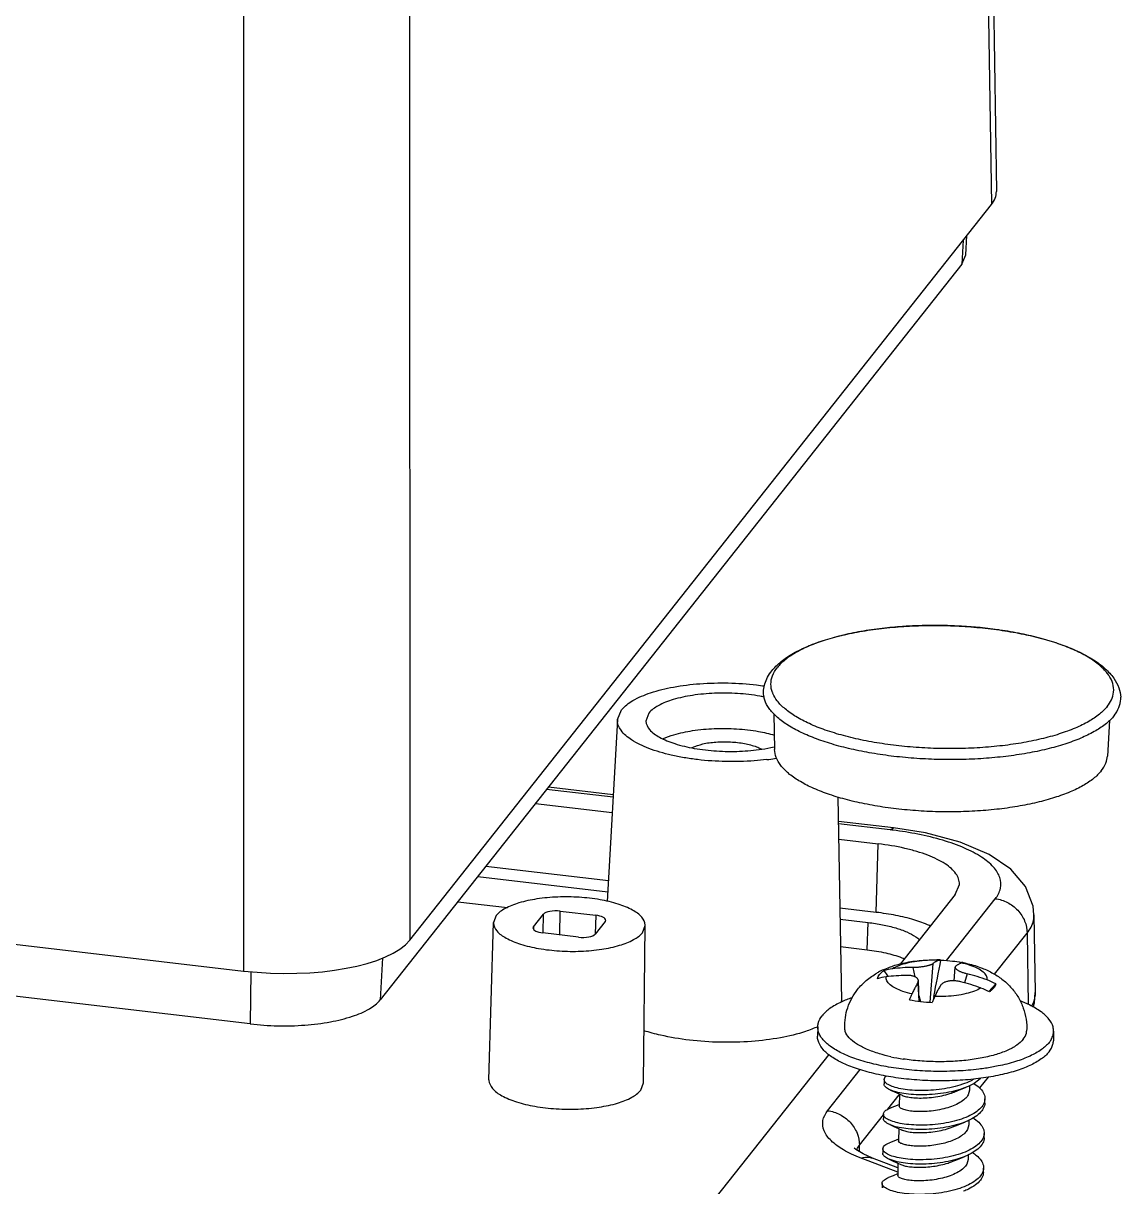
# Model space of a CAD drawing. Header units: millimetres. Extents: x 1338 to 1739, y -253 to 25.
# Drawn here: x 1472.03 to 1504.59, y -209.02 to -174.52 of the extents above; entities that cross this region are included whole.
import ezdxf

# ---------------------------------------------------------------- set-up
doc = ezdxf.new("R2010")
doc.units = ezdxf.units.MM
doc.layers.add('3_ALL_AXES', color=7, linetype='Continuous')

# ---------------------------------------------------------------- blocks, each defined once
blk = doc.blocks.new('*u41')
at = {"color": 7, "linetype": 'Continuous'}
for p, q in [((2.13, 97.622), (2.642, 64.138)), ((1.982, 97.226), (2.494, 63.745)), ((-14.767, 76.055), (-14.765, 41.929)), ((-19.695, 75.143), (-19.693, 41.018)), ((-14.765, 41.929), (2.494, 63.745)), ((1.734, 62.254), (1.767, 62.826)), ((1.659, 62.69), (1.619, 61.976)), ((1.619, 61.976), (1.734, 62.254)), ((1.619, 61.976), (-15.639, 40.161)), ((-86.128, 48.816), (-19.693, 41.018)), ((-8.597, 48.472), (-8.477, 48.761)), ((-7.666, 48.666), (-7.755, 48.423)), ((-8.597, 48.472), (-8.904, 43.079)), ((-3.957, 48.643), (-3.938, 47.582)), ((5.994, 48.451), (5.934, 47.39)), ((-19.495, 39.448), (-85.928, 47.246)), ((-8.728, 46.168), (-10.703, 46.4)), ((-8.724, 46.239), (-10.651, 46.466)), ((-11.034, 45.982), (-8.754, 45.715)), ((-2.06, 46.176), (-1.951, 40.129)), ((-0.411, 45.264), (-2.047, 45.456)), ((-0.509, 45.204), (-2.046, 45.384)), ((-0.509, 45.204), (-0.411, 45.264)), ((-2.037, 44.926), (-0.866, 44.789)), ((-0.925, 42.757), (-0.866, 44.789)), ((-8.869, 43.689), (-12.51, 44.116)), ((-12.747, 43.816), (-8.887, 43.363)), ((1.421, 43.291), (1.542, 43.585)), ((1.421, 43.291), (-0.216, 41.223)), ((1.158, 41.328), (2.609, 43.162)), ((-13.335, 43.074), (-11.859, 42.9)), ((-10.312, 42.088), (-10.303, 42.794)), ((-10.303, 42.794), (-9.244, 42.67)), ((-0.925, 42.757), (-2, 42.883)), ((-12.413, 37.789), (-12.279, 42.455)), ((-12.196, 42.663), (-12.279, 42.455)), ((-11.092, 42.328), (-10.796, 42.703)), ((-10.803, 42.147), (-10.796, 42.703)), ((-8.966, 42.489), (-9.263, 42.114)), ((-9.244, 42.67), (-9.261, 42.114)), ((-8.952, 42.526), (-8.966, 42.489)), ((-1.995, 42.554), (-1.163, 42.457)), ((-1.19, 41.648), (-1.163, 42.457)), ((3.757, 42.686), (3.793, 40.382)), ((3.757, 42.681), (3.757, 42.685)), ((-11.107, 42.29), (-11.092, 42.328)), ((-11.092, 42.328), (-11.093, 42.26)), ((-9.756, 42.022), (-10.815, 42.147)), ((-7.863, 42.154), (-7.78, 42.368)), ((-7.827, 37.7), (-7.78, 42.368)), ((2.588, 40.92), (3.554, 42.14)), ((3.554, 42.14), (3.586, 40.026)), ((-15.569, 41.404), (-15.639, 40.161)), ((-1.98, 41.741), (-1.19, 41.648)), ((0.158, 41.126), (0.22, 40.849)), ((0.76, 41.237), (0.665, 40.092)), ((0.972, 41.345), (0.995, 41.341)), ((1.386, 40.726), (1.416, 41.129)), ((1.656, 41.264), (1.662, 41.263)), ((1.662, 41.263), (1.669, 41.262)), ((-19.481, 41.002), (-19.495, 39.448)), ((-0.7, 41.028), (-0.59, 40.875)), ((-0.59, 40.875), (-0.572, 40.851)), ((0.352, 40.119), (0.326, 40.732)), ((1.772, 40.937), (1.697, 40.668)), ((0.308, 40.666), (0.338, 40.122)), ((2.417, 40.414), (2.516, 40.521)), ((2.516, 40.521), (2.622, 40.638)), ((2.562, 40.514), (2.545, 40.495)), ((3.774, 40.077), (3.793, 40.385)), ((0.345, 40.294), (0.385, 40.114)), ((0.788, 40.266), (0.766, 40.157)), ((3.734, 39.945), (3.774, 40.077)), ((-2.334, 38.545), (-15.837, 21.476)), ((-2.365, 36.875), (-1.401, 38.093)), ((-7.912, 37.483), (-7.827, 37.7)), ((-0.69, 37.8), (-0.692, 37.672)), ((2.401, 37.874), (2.144, 37.549)), ((-0.579, 36.916), (-0.239, 37.346)), ((-0.245, 37.373), (-0.153, 37.332)), ((1.385, 37.428), (1.474, 37.464)), ((1.474, 37.464), (1.727, 37.565)), ((1.844, 37.485), (1.805, 37.345)), ((-0.254, 37.053), (-0.515, 36.949)), ((-0.244, 37.057), (-0.254, 37.053)), ((2.297, 37.1), (2.3, 37.229)), ((-1.42, 35.853), (-0.71, 36.75)), ((-0.71, 36.774), (-0.712, 36.645)), ((-0.265, 36.347), (-0.173, 36.305)), ((1.365, 36.402), (1.454, 36.438)), ((1.454, 36.438), (1.707, 36.538)), ((1.825, 36.459), (1.785, 36.318)), ((2.277, 36.074), (2.28, 36.202)), ((-1.418, 35.656), (-1.42, 35.853)), ((-1.034, 35.469), (-1.315, 35.593)), ((-0.73, 35.747), (-0.732, 35.619)), ((-0.283, 35.05), (-1.374, 35.468)), ((-0.281, 35.18), (-1.034, 35.469)), ((-0.366, 35.375), (-0.544, 35.435)), ((-0.285, 35.32), (-0.193, 35.279)), ((1.346, 35.375), (1.434, 35.411)), ((1.434, 35.411), (1.687, 35.512)), ((1.805, 35.432), (1.765, 35.291)), ((2.257, 35.047), (2.26, 35.175)), ((-0.75, 34.72), (-0.752, 34.592))]:
    blk.add_line(p, q, dxfattribs=at)
for points in [[(3.757, 42.681), (3.732, 42.945), (3.509, 43.526), (3.072, 44.038), (2.426, 44.477), (1.57, 44.839), (0.539, 45.113), (-0.411, 45.264)], [(-0.504, 37.489), (-0.383, 37.435), (-0.245, 37.373)], [(-0.524, 36.462), (-0.402, 36.408), (-0.265, 36.347)], [(-0.268, 36.029), (-0.406, 35.974), (-0.535, 35.923)], [(-1.315, 35.593), (-1.533, 35.726), (-1.579, 35.766)], [(-0.544, 35.435), (-0.422, 35.382), (-0.285, 35.32)], [(-0.288, 35.002), (-0.426, 34.947), (-0.555, 34.896)]]:
    blk.add_lwpolyline(points, dxfattribs=at)
for centre, radius, start, end in [((0.772, 37.88), 13.384, 93.2641, 93.6157), ((0.789, 37.542), 13.722, 90.884, 93.2558), ((0.797, 37.169), 14.096, 90.3869, 90.8916), ((0.797, 37.116), 14.149, 88.1143, 90.3865), ((0.797, 37.101), 14.164, 87.5742, 88.1147), ((0.81, 37.379), 13.885, 85.2158, 87.5817), ((0.836, 37.706), 13.557, 84.73, 85.2088), ((0.898, 38.33), 12.931, 82.0651, 84.7491), ((0.975, 38.913), 12.343, 81.7585, 82.046), ((-5.062, 54.556), 7.324, 276.9728, 277.4503), ((-5.015, 54.212), 6.976, 277.4392, 279.3543), ((-1.847, 33.81), 11.472, 82.8643, 83.3032), ((-0.257, 39.594), 1.501, 97.1034, 107.1497), ((0.268, 35.408), 5.719, 91.1047, 97.1449), ((-236.364, 86.532), 241.622, 348.96086, 349.22048), ((0.981, 38.402), 2.921, 76.6233, 77.7767), ((0.921, 37.531), 3.805, 78.8603, 79.69), ((1.642, 41.164), 0.102, 82.0889, 94.24), ((1.642, 41.166), 0.0997, 78.6816, 82.0772), ((-0.446, 39.355), 1.501, 97.1034, 107.1497), ((0.08, 35.17), 5.719, 91.1047, 97.1449), ((0.2, 34.779), 6.355, 70.0501, 75.6813), ((1.759, 39.074), 1.786, 61.1132, 70.0568), ((0.012, 34.54), 6.355, 70.0501, 75.6813), ((1.571, 38.835), 1.786, 61.1132, 70.0568), ((-2.359, 40.119), 0.408, 356.7091, 1.4264), ((1.866, 36.235), 0.418, 332.0517, 338.1585), ((-1.088, 35.549), 0.446, 156.731, 159.3813), ((-0.467, 35.874), 0.309, 226.1372, 227.8283)]:
    blk.add_arc(centre, radius, start, end, dxfattribs=at)
for centre, major_axis, ratio, start_param, end_param in [((-1.36, 64.196), (4.001, -0.077), 0.358525, -0.266161, 0.012173), ((-10.411, 42.658), (0.4, -0.008), 0.358663, 1.304755, 2.875476), ((-9.352, 42.534), (0.4, -0.008), 0.358635, -0.001166, 1.304594), ((-10.707, 42.283), (0.4, -0.008), 0.358635, -3.134668, -1.836998), ((-9.648, 42.159), (0.4, -0.008), 0.358663, -1.836837, -0.266117), ((-18.616, 42.382), (4, -0.079), 0.358774, -1.836193, -0.266082)]:
    blk.add_ellipse(centre, major_axis=major_axis, ratio=ratio, start_param=start_param, end_param=end_param, dxfattribs=at)
for points, start_tangent, end_tangent in [([(-3.901, 50.054), (-3.748, 50.192), (-3.382, 50.439), (-2.939, 50.655), (-2.43, 50.838), (-1.866, 50.989), (-1.255, 51.108), (-0.607, 51.194), (0.068, 51.247), (0.759, 51.266), (1.455, 51.25), (2.143, 51.201), (2.813, 51.119), (3.454, 51.005), (4.054, 50.859), (4.605, 50.684), (5.099, 50.479), (5.524, 50.245), (5.871, 49.983), (6.122, 49.703), (6.271, 49.419), (6.329, 49.139)], (0.704535, 0.709669), (0.056056, -0.998428)), ([(-0.072, 51.238), (-0.667, 51.186), (-1.304, 51.098), (-1.897, 50.978), (-2.435, 50.83), (-2.909, 50.656), (-3.309, 50.46), (-3.628, 50.244), (-3.86, 50.013)], (-0.998009, -0.063076), (-0.62042, -0.78427)), ([(6.052, 49.056), (6.073, 49.105), (6.121, 49.353), (6.073, 49.602), (5.932, 49.848), (5.699, 50.087), (5.38, 50.313), (4.98, 50.523), (4.506, 50.713), (3.968, 50.879), (3.375, 51.019), (2.744, 51.128)], (0.42118, 0.906977), (-0.989672, 0.143349)), ([(-4.019, 49.921), (-3.901, 50.054)], (0.62042, 0.78427), (0.704535, 0.709669)), ([(-4.265, 49.344), (-4.227, 49.535), (-4.147, 49.728), (-4.019, 49.921)], (0.09471, 0.995505), (0.62042, 0.78427)), ([(-3.991, 49.25), (-4.001, 49.275), (-4.049, 49.524), (-4.001, 49.772), (-3.86, 50.013)], (-0.386051, 0.922477), (0.62042, 0.78427)), ([(-8.477, 48.761), (-8.144, 49.035), (-7.62, 49.266), (-6.941, 49.437), (-6.154, 49.537), (-5.312, 49.559), (-4.472, 49.502), (-4.243, 49.471)], (0.62042, 0.78427), (0.989427, -0.14503)), ([(6.134, 48.591), (5.904, 48.36), (5.59, 48.144), (5.199, 47.945), (4.736, 47.768), (4.209, 47.615), (3.629, 47.489), (3.004, 47.392), (2.345, 47.326), (1.664, 47.291), (0.971, 47.29), (0.28, 47.32), (-0.398, 47.383), (-1.052, 47.477), (-1.67, 47.6), (-2.242, 47.75), (-2.758, 47.925), (-3.209, 48.121), (-3.588, 48.336), (-3.887, 48.565), (-4.103, 48.805), (-4.23, 49.052), (-4.268, 49.301), (-4.265, 49.344)], (-0.62042, -0.78427), (0.096149, 0.995367)), ([(-4.241, 49.142), (-4.374, 49.167), (-5.038, 49.245), (-5.719, 49.253), (-6.377, 49.192), (-6.946, 49.067), (-7.39, 48.886), (-7.666, 48.666)], (-0.980295, 0.197537), (-0.62042, -0.78427)), ([(5.932, 48.864), (5.7, 48.633), (5.381, 48.418), (4.981, 48.221), (4.507, 48.047), (3.969, 47.899), (3.376, 47.779), (2.739, 47.691), (2.071, 47.635), (1.384, 47.613), (0.69, 47.624), (0.002, 47.67), (-0.666, 47.748), (-1.303, 47.858), (-1.896, 47.998), (-2.434, 48.164), (-2.908, 48.354), (-3.308, 48.564), (-3.628, 48.79), (-3.86, 49.029), (-3.991, 49.25)], (-0.62042, -0.78427), (-0.386051, 0.922477)), ([(5.932, 48.864), (6.052, 49.056)], (0.62042, 0.78427), (0.42118, 0.906977)), ([(6.134, 48.591), (6.277, 48.832), (6.33, 49.079), (6.329, 49.139)], (0.62042, 0.78427), (-0.057913, 0.998322)), ([(-6.626, 47.343), (-7.005, 47.419), (-7.672, 47.618), (-8.181, 47.87), (-8.496, 48.158), (-8.598, 48.462), (-8.597, 48.472)], (-0.985776, 0.168065), (0.05802, 0.998315)), ([(-7.755, 48.423), (-7.649, 48.178), (-7.358, 47.952), (-6.9, 47.76), (-6.323, 47.621), (-5.659, 47.543), (-4.978, 47.534), (-4.319, 47.596), (-3.956, 47.666)], (0.030402, -0.999538), (0.97285, 0.231438)), ([(-7.237, 47.91), (-6.928, 48.024), (-6.372, 48.146), (-5.729, 48.206), (-5.065, 48.198), (-4.417, 48.122), (-3.944, 48.014)], (0.909618, 0.415446), (0.959961, -0.280134)), ([(-6.396, 47.64), (-6.384, 47.645), (-6.072, 47.75), (-5.68, 47.807), (-5.243, 47.811), (-4.83, 47.763), (-4.473, 47.665), (-4.336, 47.603)], (0.896013, 0.444027), (0.878116, -0.478448)), ([(-4.173, 47.287), (-4.543, 47.251), (-5.385, 47.229), (-6.225, 47.286), (-6.626, 47.343)], (-0.992602, -0.121412), (-0.985776, 0.168065)), ([(5.752, 46.952), (5.526, 46.728), (5.217, 46.518), (4.828, 46.328), (4.368, 46.159), (3.846, 46.015), (3.27, 45.899), (2.652, 45.813), (2.003, 45.759), (1.336, 45.737), (0.662, 45.749), (-0.005, 45.793), (-0.654, 45.869), (-1.272, 45.976), (-1.848, 46.111), (-2.37, 46.272), (-2.83, 46.457), (-3.219, 46.661), (-3.529, 46.88), (-3.755, 47.112), (-3.892, 47.351), (-3.938, 47.582)], (-0.62042, -0.78427), (-0.018639, 0.999826)), ([(5.752, 46.952), (5.889, 47.186), (5.934, 47.39)], (0.62042, 0.78427), (0.058426, 0.998292)), ([(2.609, 43.162), (2.762, 43.47), (2.744, 43.787), (2.553, 44.099), (2.199, 44.395), (1.693, 44.663), (1.055, 44.893), (0.311, 45.075), (-0.422, 45.193)], (0.620203, 0.784441), (-0.992253, 0.124233)), ([(1.542, 43.585), (1.543, 43.596), (1.519, 43.751), (1.44, 43.904), (1.306, 44.053), (1.12, 44.196), (0.884, 44.329), (0.604, 44.451), (0.283, 44.56), (-0.073, 44.654), (-0.866, 44.789)], (0.057349, 0.998354), (-0.993182, 0.116571)), ([(-7.78, 42.368), (-7.78, 42.38), (-7.879, 42.61), (-8.151, 42.821), (-8.579, 43.001), (-9.119, 43.131), (-9.739, 43.204), (-10.375, 43.212), (-10.991, 43.154), (-11.523, 43.037), (-11.937, 42.868), (-12.196, 42.663)], (0.021132, 0.999777), (-0.62042, -0.78427)), ([(2.609, 43.162), (2.97, 43.051), (3.276, 42.818), (3.48, 42.499), (3.554, 42.14)], (0.993182, -0.116571), (0.007603, -0.999971)), ([(-12.279, 42.455), (-12.279, 42.437), (-12.179, 42.207), (-11.907, 41.996), (-11.479, 41.816), (-10.94, 41.686), (-10.319, 41.613), (-9.684, 41.605), (-9.068, 41.663), (-8.536, 41.78), (-8.121, 41.949), (-7.863, 42.154)], (-0.041052, -0.999157), (0.62042, 0.78427)), ([(-1.163, 42.457), (-0.734, 42.389), (-0.347, 42.294), (-0.015, 42.175), (0.248, 42.035), (0.361, 41.951)], (0.993182, -0.116571), (0.758298, -0.651908)), ([(0.681, 42.357), (0.652, 42.369), (0.195, 42.534), (-0.338, 42.665), (-0.925, 42.757)], (-0.913179, 0.407558), (-0.993182, 0.116571)), ([(3.554, 42.14), (3.741, 42.522), (3.756, 42.681)], (0.615308, 0.788287), (-0.013441, 0.99991)), ([(-1.19, 41.648), (-0.637, 41.554), (-0.166, 41.413), (-0.09, 41.382)], (0.993182, -0.116571), (0.92145, -0.388497)), ([(0.925, 41.336), (0.596, 41.333), (0.281, 41.304), (-0.007, 41.251), (-0.252, 41.176), (-0.443, 41.083)], (-0.999536, 0.030451), (-0.84723, -0.531226)), ([(0.158, 41.126), (0.206, 41.128), (0.254, 41.13), (0.303, 41.133), (0.353, 41.138), (0.404, 41.144), (0.455, 41.15), (0.505, 41.158), (0.553, 41.167), (0.597, 41.177), (0.636, 41.187), (0.671, 41.197), (0.7, 41.207), (0.724, 41.217), (0.744, 41.227), (0.76, 41.237)], (0.999809, 0.019568), (0.787597, 0.616191)), ([(0.925, 41.336), (0.898, 41.324), (0.87, 41.31), (0.841, 41.294), (0.813, 41.276), (0.785, 41.257), (0.76, 41.237)], (-0.928202, -0.372077), (-0.787597, -0.616191)), ([(0.925, 41.336), (0.961, 41.344), (0.972, 41.345)], (0.928202, 0.372077), (0.999195, -0.040118)), ([(0.995, 41.341), (1.342, 41.313), (1.602, 41.275)], (0.999072, -0.043063), (0.983847, -0.179011)), ([(1.434, 41.158), (1.423, 41.147), (1.417, 41.136), (1.416, 41.129)], (-0.787597, -0.616191), (-0.074755, -0.997202)), ([(1.416, 41.129), (1.416, 41.123), (1.42, 41.109), (1.43, 41.093), (1.445, 41.077), (1.466, 41.06), (1.493, 41.042), (1.525, 41.025), (1.561, 41.008), (1.599, 40.992), (1.639, 40.977), (1.681, 40.963), (1.725, 40.949), (1.772, 40.937)], (-0.074755, -0.997202), (0.968982, -0.247133)), ([(1.599, 41.257), (1.572, 41.245), (1.544, 41.231), (1.515, 41.214), (1.487, 41.197), (1.459, 41.178), (1.434, 41.158)], (-0.928202, -0.372077), (-0.787597, -0.616191)), ([(1.635, 41.265), (1.599, 41.257)], (-0.997255, -0.074044), (-0.928202, -0.372077)), ([(2.369, 40.753), (2.345, 40.871), (2.25, 40.986), (2.088, 41.092), (1.868, 41.184), (1.657, 41.244)], (0.105057, 0.994466), (-0.972836, 0.231494)), ([(-0.889, 40.789), (-0.867, 40.851), (-0.828, 40.912)], (0.200205, 0.979754), (0.62042, 0.78427)), ([(-0.828, 40.912), (-0.772, 40.971), (-0.7, 41.028)], (0.62042, 0.78427), (0.825467, 0.56445)), ([(0.138, 40.34), (-0.131, 40.413), (-0.351, 40.505), (-0.513, 40.611), (-0.608, 40.726), (-0.632, 40.844)], (-0.977299, 0.211865), (0.105057, 0.994466)), ([(0.326, 40.732), (0.326, 40.734), (0.322, 40.755), (0.312, 40.777), (0.297, 40.798), (0.276, 40.817), (0.249, 40.835), (0.218, 40.85), (0.182, 40.863), (0.143, 40.873), (0.103, 40.88), (0.06, 40.885), (0.016, 40.887), (-0.031, 40.888)], (-0.043104, 0.999071), (-0.999809, -0.019568)), ([(0.308, 40.666), (0.319, 40.689), (0.325, 40.712), (0.326, 40.732)], (0.49898, 0.866614), (-0.043104, 0.999071)), ([(1.583, 40.698), (1.535, 40.709), (1.487, 40.717), (1.439, 40.723), (1.389, 40.726), (1.338, 40.727), (1.287, 40.724), (1.237, 40.719), (1.19, 40.71), (1.146, 40.698), (1.106, 40.684), (1.071, 40.668), (1.042, 40.65), (1.018, 40.63), (0.997, 40.61), (0.982, 40.587)], (-0.968982, 0.247133), (-0.49898, -0.866614)), ([(0.308, 40.666), (0.281, 40.619), (0.253, 40.568), (0.224, 40.514), (0.195, 40.457), (0.166, 40.399), (0.138, 40.34)], (-0.49898, -0.866614), (-0.430151, -0.902757)), ([(0.982, 40.587), (0.955, 40.54), (0.927, 40.489), (0.898, 40.435), (0.869, 40.378), (0.84, 40.32), (0.812, 40.261)], (-0.49898, -0.866614), (-0.430151, -0.902757)), ([(2.18, 40.514), (1.989, 40.421), (1.744, 40.346), (1.456, 40.293), (1.141, 40.264), (0.812, 40.261)], (-0.84723, -0.531226), (-0.999536, 0.030451)), ([(2.545, 40.495), (2.506, 40.455), (2.434, 40.399)], (-0.666645, -0.745375), (-0.825467, -0.56445)), ([(2.622, 40.638), (2.601, 40.575), (2.562, 40.514)], (-0.200205, -0.979754), (-0.62042, -0.78427)), ([(3.791, 40.382), (3.776, 40.218), (3.683, 39.975)], (0.019148, -0.999817), (-0.489533, -0.871985)), ([(-19.495, 39.448), (-18.685, 39.393), (-17.875, 39.414), (-17.118, 39.511), (-16.465, 39.675), (-15.96, 39.897), (-15.639, 40.161)], (0.993182, -0.116571), (0.62042, 0.78427)), ([(0.065, 40.165), (0.099, 40.253), (0.138, 40.34)], (0.345355, 0.938472), (0.430151, 0.902757)), ([(0.065, 40.165), (0.392, 40.113), (0.739, 40.086)], (0.98047, -0.196671), (0.999072, -0.043063)), ([(0.812, 40.261), (0.773, 40.174), (0.739, 40.086)], (-0.430151, -0.902757), (-0.345355, -0.938472)), ([(-2.661, 39.367), (-3.021, 39.226), (-3.764, 39.039), (-4.626, 38.93), (-5.548, 38.905), (-6.467, 38.968), (-7.32, 39.114), (-7.815, 39.248)], (-0.907248, -0.420596), (-0.951482, 0.307704)), ([(-12.413, 37.789), (-12.413, 37.771), (-12.312, 37.537), (-12.034, 37.321), (-11.598, 37.138), (-11.048, 37.005), (-10.415, 36.931), (-9.767, 36.923), (-9.14, 36.982), (-8.597, 37.101), (-8.175, 37.273), (-7.912, 37.483)], (-0.041027, -0.999158), (0.62042, 0.78427)), ([(-0.504, 37.489), (-0.525, 37.498), (-0.643, 37.574), (-0.691, 37.656), (-0.692, 37.672)], (-0.917128, 0.398594), (0.06112, 0.99813)), ([(-0.69, 37.8), (-0.689, 37.813), (-0.641, 37.892), (-0.623, 37.908)], (-0.018311, 0.999832), (0.78294, 0.622097)), ([(-0.655, 37.717), (-0.666, 37.731), (-0.69, 37.8)], (-0.633738, 0.773548), (-0.018311, 0.999832)), ([(1.972, 37.81), (1.888, 37.764), (1.634, 37.658), (1.341, 37.574), (1.023, 37.515), (0.694, 37.482), (0.372, 37.473), (0.071, 37.489), (-0.195, 37.527), (-0.413, 37.583), (-0.572, 37.653), (-0.655, 37.717)], (-0.863377, -0.50456), (-0.633738, 0.773548)), ([(2.174, 37.834), (2.157, 37.818), (1.977, 37.685), (1.741, 37.571), (1.727, 37.565)], (-0.708723, -0.705487), (-0.930325, -0.366736)), ([(1.974, 37.685), (2.135, 37.56), (2.251, 37.413), (2.299, 37.26), (2.299, 37.229)], (0.841499, -0.540258), (-0.024434, -0.999701)), ([(1.727, 37.565), (1.46, 37.477), (1.149, 37.407), (0.82, 37.363), (0.492, 37.345), (0.179, 37.352), (-0.104, 37.382), (-0.342, 37.432), (-0.504, 37.489)], (-0.930325, -0.366736), (-0.917128, 0.398594)), ([(1.805, 37.345), (1.709, 37.224), (1.557, 37.114), (1.363, 37.02), (1.139, 36.946), (0.896, 36.892), (0.645, 36.86), (0.405, 36.848), (0.185, 36.856), (0.001, 36.881), (-0.135, 36.919), (-0.22, 36.966), (-0.245, 37.013)], (-0.48031, -0.877099), (-0.03032, 0.99954)), ([(-0.153, 37.331), (-0.128, 37.321), (0.009, 37.284), (0.191, 37.259), (0.411, 37.251), (0.65, 37.262), (0.901, 37.294), (1.145, 37.348), (1.368, 37.421), (1.385, 37.428)], (0.925032, -0.37989), (0.925614, 0.378469)), ([(-0.708, 36.774), (-0.702, 36.809), (-0.634, 36.887), (-0.515, 36.949)], (0.004523, 0.99999), (0.931215, 0.36447)), ([(2.275, 37.108), (2.18, 36.961), (2.02, 36.825), (1.801, 36.705), (1.535, 36.606), (1.233, 36.529), (0.911, 36.476), (0.583, 36.45), (0.265, 36.449), (-0.028, 36.471), (-0.281, 36.514), (-0.484, 36.575), (-0.625, 36.647), (-0.67, 36.684)], (-0.364442, -0.931226), (-0.694316, 0.719671)), ([(2.297, 37.1), (2.285, 37.017), (2.207, 36.867), (2.061, 36.728), (1.854, 36.603), (1.707, 36.538)], (-0.020598, -0.999788), (-0.930358, -0.366653)), ([(2.299, 37.229), (2.275, 37.108)], (-0.024434, -0.999701), (-0.364442, -0.931226)), ([(-1.661, 35.591), (-1.891, 35.711), (-2.263, 35.987), (-2.471, 36.281), (-2.505, 36.582), (-2.365, 36.875)], (-0.903402, 0.428795), (0.620057, 0.784557)), ([(-2.365, 36.875), (-2.004, 36.763), (-1.698, 36.531), (-1.494, 36.212), (-1.42, 35.853)], (0.993182, -0.116571), (0.007603, -0.999971)), ([(-0.524, 36.462), (-0.608, 36.506), (-0.694, 36.585), (-0.711, 36.645)], (-0.913869, 0.40601), (-0.022017, 0.999758)), ([(-0.67, 36.684), (-0.699, 36.727), (-0.708, 36.774)], (-0.694316, 0.719671), (0.004523, 0.99999)), ([(1.948, 36.662), (1.992, 36.633), (2.154, 36.493), (2.252, 36.344), (2.28, 36.202)], (0.843449, -0.53721), (-0.01651, -0.999864)), ([(1.707, 36.538), (1.596, 36.498), (1.299, 36.415), (0.977, 36.357), (0.647, 36.325), (0.324, 36.319), (0.023, 36.337), (-0.24, 36.377), (-0.454, 36.434), (-0.524, 36.462)], (-0.930358, -0.366653), (-0.913869, 0.40601)), ([(-0.173, 36.304), (-0.147, 36.295), (-0.011, 36.257), (0.173, 36.232), (0.393, 36.224), (0.633, 36.235), (0.884, 36.268), (1.127, 36.322), (1.351, 36.396), (1.365, 36.402)], (0.924898, -0.380216), (0.925611, 0.378477)), ([(1.785, 36.318), (1.702, 36.21), (1.574, 36.11), (1.409, 36.021), (1.218, 35.948), (1.006, 35.891), (0.785, 35.851), (0.562, 35.828), (0.35, 35.821), (0.154, 35.83), (-0.011, 35.853)], (-0.48031, -0.877099), (-0.982127, 0.188218)), ([(-0.729, 35.747), (-0.708, 35.808), (-0.616, 35.885), (-0.534, 35.923)], (0.06257, 0.998041), (0.928928, 0.370261)), ([(2.235, 36.039), (2.121, 35.895), (1.944, 35.763), (1.711, 35.649), (1.433, 35.555), (1.124, 35.485), (0.798, 35.44), (0.472, 35.421), (0.159, 35.426), (-0.124, 35.455), (-0.364, 35.503)], (-0.468127, -0.883661), (-0.966515, 0.25661)), ([(-0.011, 35.853), (-0.127, 35.882), (-0.21, 35.918), (-0.257, 35.959), (-0.264, 35.986)], (-0.982127, 0.188218), (-0.023342, 0.999728)), ([(2.277, 36.074), (2.238, 35.92), (2.127, 35.774), (1.952, 35.641), (1.72, 35.525), (1.687, 35.512)], (-0.019104, -0.999817), (-0.930269, -0.366879)), ([(2.28, 36.202), (2.279, 36.19), (2.254, 36.079)], (-0.01651, -0.999864), (-0.371388, -0.928478)), ([(-1.374, 35.468), (-1.661, 35.591)], (-0.933573, 0.358387), (-0.903402, 0.428795)), ([(-1.498, 35.726), (-1.42, 35.853)], (0.394843, 0.918749), (0.625613, 0.780133)), ([(-0.544, 35.435), (-0.554, 35.44), (-0.677, 35.516), (-0.73, 35.598), (-0.731, 35.619)], (-0.917304, 0.398187), (0.06257, 0.998041)), ([(-0.682, 35.651), (-0.728, 35.726), (-0.729, 35.747)], (-0.72076, 0.693185), (0.06257, 0.998041)), ([(-0.364, 35.503), (-0.552, 35.568), (-0.675, 35.644)], (-0.966515, 0.25661), (-0.740909, 0.671605)), ([(1.931, 35.634), (2.051, 35.546), (2.187, 35.4), (2.254, 35.246), (2.259, 35.175)], (0.842701, -0.538381), (-0.0207, -0.999786)), ([(-1.374, 35.468), (-1.106, 35.49), (-1.034, 35.468)], (0.948529, 0.31669), (0.931368, -0.36408)), ([(1.687, 35.512), (1.442, 35.43), (1.132, 35.358), (0.804, 35.312), (0.475, 35.292), (0.161, 35.298), (-0.124, 35.326), (-0.366, 35.375)], (-0.930269, -0.366879), (-0.966515, 0.25661)), ([(1.765, 35.291), (1.669, 35.171), (1.518, 35.061), (1.323, 34.967), (1.099, 34.893), (0.856, 34.839), (0.606, 34.806), (0.365, 34.795), (0.145, 34.803), (-0.039, 34.828), (-0.175, 34.865), (-0.26, 34.912), (-0.285, 34.959)], (-0.48031, -0.877099), (-0.030311, 0.999541)), ([(-0.193, 35.279), (-0.139, 35.258), (-0.023, 35.229)], (0.909246, -0.416259), (0.982127, -0.188218)), ([(-0.023, 35.229), (0.142, 35.206), (0.338, 35.197), (0.55, 35.204), (0.773, 35.227), (0.994, 35.267), (1.206, 35.324), (1.346, 35.375)], (0.982127, -0.188218), (0.925476, 0.378807)), ([(-0.748, 34.72), (-0.745, 34.748), (-0.682, 34.827), (-0.555, 34.896)], (-0.015311, 0.999883), (0.932065, 0.362292)), ([(2.237, 35.059), (2.169, 34.941), (2.021, 34.801), (1.812, 34.676), (1.552, 34.571), (1.253, 34.488), (0.93, 34.431), (0.598, 34.399), (0.274, 34.394), (-0.026, 34.413), (-0.289, 34.454), (-0.501, 34.513), (-0.652, 34.585), (-0.713, 34.633)], (-0.356719, -0.934212), (-0.667846, 0.744299)), ([(2.257, 35.047), (2.245, 34.963), (2.166, 34.813), (2.019, 34.673), (1.81, 34.548), (1.667, 34.485)], (-0.0207, -0.999786), (-0.930345, -0.366686)), ([(2.259, 35.175), (2.247, 35.091), (2.237, 35.059)], (-0.0207, -0.999786), (-0.356719, -0.934212)), ([(-0.713, 34.633), (-0.735, 34.665), (-0.748, 34.72)], (-0.667846, 0.744299), (-0.015311, 0.999883))]:
    blk.add_spline(points, degree=3, dxfattribs=dict(at, start_tangent=start_tangent, end_tangent=end_tangent))
at = {"layer": '3_ALL_AXES', "color": 7, "linetype": 'Continuous'}
for p, q in [((1.662, 41.264), (1.669, 41.262)), ((-2.66, 39.365), (-2.665, 39.085)), ((4.339, 39.229), (4.333, 38.949)), ((1.847, 37.623), (1.844, 37.486)), ((-0.238, 37.37), (-0.245, 37.013)), ((1.827, 36.591), (1.825, 36.459)), ((-0.258, 36.344), (-0.265, 35.986)), ((1.807, 35.569), (1.805, 35.432)), ((-0.278, 35.317), (-0.285, 34.959))]:
    blk.add_line(p, q, dxfattribs=at)
for centre, radius, start, end in [((0.788, 36.662), 4.686, 87.7505, 88.9684), ((0.288, 38.89), 2.387, 114.807, 118.7774), ((0.754, 44.156), 5.815, 257.6068, 261.2985)]:
    blk.add_arc(centre, radius, start, end, dxfattribs=at)
for points, start_tangent, end_tangent in [([(-0.713, 41.056), (-0.527, 41.134), (-0.464, 41.156)], (0.907525, 0.419997), (0.945157, 0.326616)), ([(-0.464, 41.156), (-0.077, 41.262), (0.411, 41.333), (0.873, 41.347)], (0.945157, 0.326616), (0.999838, -0.018026)), ([(1.669, 41.262), (1.798, 41.234), (2.215, 41.104), (2.55, 40.946), (2.84, 40.75), (3.093, 40.509), (3.296, 40.228), (3.44, 39.919), (3.523, 39.59), (3.538, 39.23)], (0.979807, -0.199944), (-0.059526, -0.998227)), ([(-1.475, 40.47), (-1.222, 40.732), (-0.904, 40.957), (-0.861, 40.982)], (0.62042, 0.78427), (0.876264, 0.481831)), ([(-1.86, 39.335), (-1.84, 39.635), (-1.769, 39.93), (-1.646, 40.21), (-1.475, 40.47)], (-0.020792, 0.999784), (0.62042, 0.78427)), ([(-1.642, 40.224), (-1.962, 40.097), (-2.3, 39.905), (-2.53, 39.692)], (-0.945681, -0.325096), (-0.62042, -0.78427)), ([(4.338, 39.229), (4.323, 39.359), (4.201, 39.589), (3.965, 39.808), (3.623, 40.01), (3.347, 40.13)], (0.017085, 0.999854), (-0.933115, 0.359578)), ([(-2.659, 39.365), (-2.646, 39.466), (-2.53, 39.692)], (0.017085, 0.999854), (0.62042, 0.78427)), ([(-2.598, 39.12), (-2.644, 39.235), (-2.659, 39.365)], (-0.467087, 0.884211), (0.017085, 0.999854)), ([(-0.494, 38.477), (-0.828, 38.563), (-1.21, 38.701), (-1.514, 38.862), (-1.727, 39.039), (-1.841, 39.226), (-1.859, 39.335)], (-0.976551, 0.215286), (-0.024488, 0.9997)), ([(4.204, 38.621), (3.973, 38.409), (3.635, 38.217), (3.202, 38.052), (2.688, 37.921), (2.112, 37.826), (1.491, 37.773), (0.848, 37.761), (0.205, 37.792), (-0.417, 37.865), (-0.996, 37.978), (-1.513, 38.125), (-1.95, 38.303), (-2.292, 38.505), (-2.528, 38.725), (-2.649, 38.955), (-2.665, 39.085)], (-0.62042, -0.78427), (0.017085, 0.999854)), ([(2.316, 38.134), (2.117, 38.106), (1.497, 38.053), (0.854, 38.041), (0.211, 38.072), (-0.411, 38.145), (-0.991, 38.258), (-1.507, 38.405), (-1.945, 38.583), (-2.287, 38.785), (-2.522, 39.005), (-2.598, 39.12)], (-0.988935, -0.148352), (-0.467087, 0.884211)), ([(3.439, 38.992), (3.247, 38.818), (2.962, 38.663), (2.596, 38.532), (2.163, 38.43), (1.678, 38.362), (1.162, 38.33), (0.632, 38.335), (0.111, 38.376), (-0.125, 38.408)], (-0.62042, -0.78427), (-0.988326, 0.152356)), ([(3.439, 38.992), (3.531, 39.177), (3.538, 39.23)], (0.62042, 0.78427), (0.050986, 0.998699)), ([(4.265, 38.983), (4.325, 39.127), (4.338, 39.229)], (0.506733, 0.862103), (0.017085, 0.999854)), ([(4.209, 38.901), (3.978, 38.689), (3.641, 38.497), (3.208, 38.332), (2.694, 38.201), (2.316, 38.134)], (-0.62042, -0.78427), (-0.988935, -0.148352)), ([(4.204, 38.621), (4.32, 38.847), (4.333, 38.949)], (0.62042, 0.78427), (0.017085, 0.999854)), ([(4.209, 38.901), (4.265, 38.983)], (0.62042, 0.78427), (0.506733, 0.862103))]:
    blk.add_spline(points, degree=3, dxfattribs=dict(at, start_tangent=start_tangent, end_tangent=end_tangent))

msp = doc.modelspace()

# ---------------------------------------------------------------- block references
msp.add_blockref('*u41', (1498.256, -243.64))

doc.saveas('drawing.dxf')
